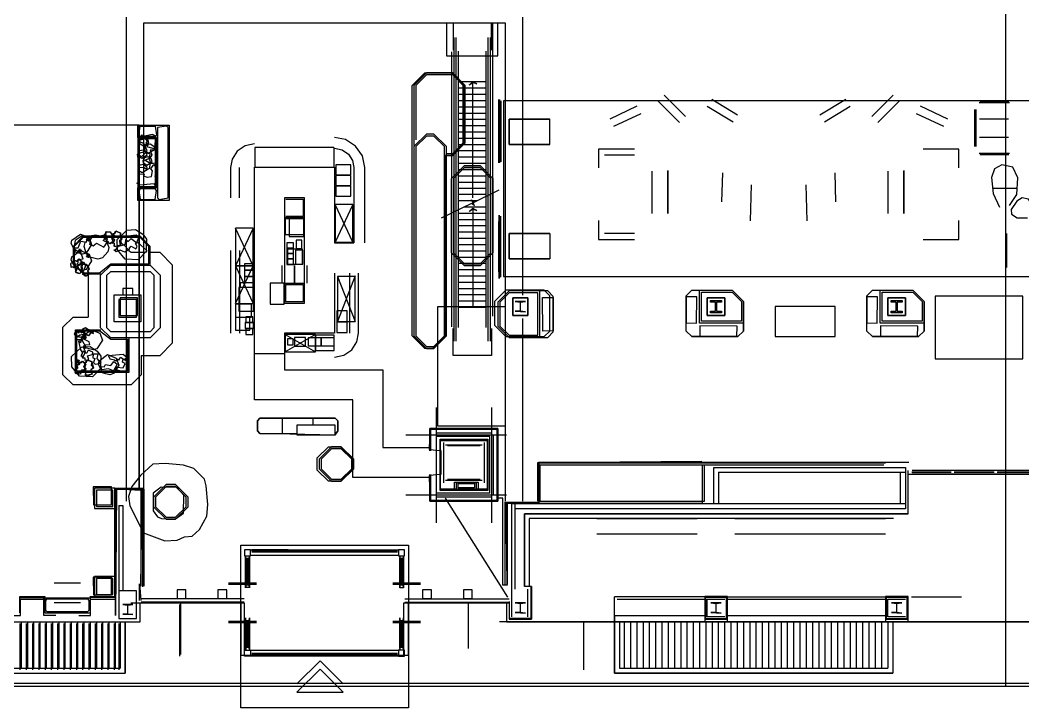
# Model space of a CAD drawing. Header units: millimetres. Extents: x -159023 to 210250, y 0 to 148500.
# Drawn here: x 77614 to 117580, y 29015 to 56420 of the extents above; entities that cross this region are included whole.
import ezdxf

# ---------------------------------------------------------------- set-up
doc = ezdxf.new("R2010")
doc.units = ezdxf.units.MM
doc.layers.add('CONTROL_SIMPLIFIED', color=7, linetype='Continuous')

msp = doc.modelspace()

# ---------------------------------------------------------------- linework, layer by layer
at = {"layer": 'CONTROL_SIMPLIFIED'}
for p, q in [((96395, 56300, 0), (94875, 56300, 0)), ((94875, 56300, 0), (94875, 55220, 0)), ((96395, 55220, 0), (96395, 56300, 0)), ((96460, 49533, 0), (96460, 56300, 0)), ((94915, 48783, 0), (94915, 55720, 0)), ((94995, 48822, 0), (94995, 55720, 0)), ((96275, 49443, 0), (96275, 55720, 0)), ((96355, 49482, 0), (96355, 55720, 0)), ((94810, 55155, 0), (94810, 48732, 0)), ((95080, 48863, 0), (95080, 55175, 0)), ((96190, 49402, 0), (96190, 55175, 0)), ((95080, 53967, 0), (96190, 53967, 0)), ((95657, 49334, 0), (95657, 53967, 0)), ((95080, 53717, 0), (96190, 53717, 0)), ((95080, 53467, 0), (96190, 53467, 0)), ((95080, 53217, 0), (96190, 53217, 0)), ((96697, 50729, 0), (96697, 53258, 0)), ((96717, 53258, 0), (96717, 50729, 0)), ((96773, 53205, 0), (96773, 50767, 0)), ((103893, 52342, 0), (103045, 53190, 0)), ((103285, 53431, 0), (104134, 52582, 0)), ((105178, 53266, 0), (106204, 52644, 0)), ((109491, 52644, 0), (110517, 53266, 0)), ((111561, 52582, 0), (112410, 53431, 0)), ((112650, 53190, 0), (111802, 52342, 0)), ((115878, 53184, 0), (117018, 53184, 0)), ((95080, 52967, 0), (96190, 52967, 0)), ((96687, 52990, 0), (96687, 50982, 0)), ((101124, 52490, 0), (102211, 52998, 0)), ((106028, 52353, 0), (105002, 52975, 0)), ((110693, 52975, 0), (109667, 52353, 0)), ((113483, 52998, 0), (114571, 52490, 0)), ((115658, 51377, 0), (115658, 52858, 0)), ((115703, 52858, 0), (115703, 51377, 0)), ((115835, 53130, 0), (117048, 53130, 0)), ((117017, 53143, 0), (115857, 53143, 0)), ((95080, 52717, 0), (96190, 52717, 0)), ((95080, 52467, 0), (96190, 52467, 0)), ((98725, 52469, 0), (97110, 52469, 0)), ((97110, 52469, 0), (97110, 51469, 0)), ((97110, 52469, 0), (98725, 52469, 0)), ((97110, 51469, 0), (97110, 52469, 0)), ((98725, 51469, 0), (98725, 52469, 0)), ((98725, 51469, 0), (98725, 52469, 0)), ((102355, 52689, 0), (101267, 52182, 0)), ((114427, 52182, 0), (113340, 52689, 0)), ((117008, 52474, 0), (115855, 52474, 0)), ((95080, 52217, 0), (96190, 52217, 0)), ((95080, 51967, 0), (96190, 51967, 0)), ((95080, 51717, 0), (96190, 51717, 0)), ((115855, 51761, 0), (117008, 51761, 0)), ((90120, 51340, 0), (86975, 51340, 0)), ((86980, 50565, 0), (86980, 51339, 0)), ((90120, 51339, 0), (90120, 50565, 0)), ((95080, 51467, 0), (96190, 51467, 0)), ((95080, 51217, 0), (96190, 51217, 0)), ((97110, 51469, 0), (98725, 51469, 0)), ((98725, 51469, 0), (97110, 51469, 0)), ((100670, 51283, 0), (100670, 50528, 0)), ((102094, 51283, 0), (100670, 51283, 0)), ((115025, 51283, 0), (113601, 51283, 0)), ((115025, 50528, 0), (115025, 51283, 0)), ((95080, 50967, 0), (96190, 50967, 0)), ((100905, 51048, 0), (102094, 51048, 0)), ((117048, 51105, 0), (115835, 51105, 0)), ((115857, 51093, 0), (117017, 51093, 0)), ((117018, 51051, 0), (115878, 51051, 0)), ((86000, 50540, 0), (86000, 49340, 0)), ((86360, 49340, 0), (86360, 50540, 0)), ((86950, 43140, 0), (86950, 50565, 0)), ((86950, 50565, 0), (90120, 50565, 0)), ((90150, 50565, 0), (90150, 47540, 0)), ((90920, 50540, 0), (90920, 47540, 0)), ((91350, 47540, 0), (91350, 50540, 0)), ((95080, 50717, 0), (96190, 50717, 0)), ((95080, 50467, 0), (96190, 50467, 0)), ((102803, 48715, 0), (102803, 50402, 0)), ((103433, 50422, 0), (103433, 48717, 0)), ((103433, 48717, 0), (103433, 50407, 0)), ((112203, 48715, 0), (112203, 50402, 0)), ((112833, 50422, 0), (112833, 48717, 0)), ((112833, 48717, 0), (112833, 50407, 0)), ((95080, 50217, 0), (96190, 50217, 0)), ((95080, 49967, 0), (96190, 49967, 0)), ((105602, 50329, 0), (105567, 49180, 0)), ((110128, 49180, 0), (110093, 50329, 0)), ((95080, 49717, 0), (96190, 49717, 0)), ((106722, 48420, 0), (106767, 49849, 0)), ((108928, 49849, 0), (108973, 48420, 0)), ((117319, 49707, 0), (116413, 49707, 0)), ((88150, 49340, 0), (88150, 48540, 0)), ((88950, 49340, 0), (88150, 49340, 0)), ((88200, 49290, 0), (88900, 49290, 0)), ((88900, 49290, 0), (88900, 48590, 0)), ((88950, 48540, 0), (88950, 49340, 0)), ((95080, 49480, 0), (96190, 49480, 0)), ((95080, 49230, 0), (95835, 49230, 0)), ((96190, 44175, 0), (96190, 49402, 0)), ((96275, 43630, 0), (96275, 49443, 0)), ((96355, 43630, 0), (96355, 49482, 0)), ((96460, 44630, 0), (96460, 49533, 0)), ((90876, 49075, 0), (90176, 47575, 0)), ((90876, 47575, 0), (90176, 49075, 0)), ((94915, 43630, 0), (94915, 48783, 0)), ((94995, 43630, 0), (94995, 48822, 0)), ((95080, 44175, 0), (95080, 48863, 0)), ((95321, 48980, 0), (96190, 48980, 0)), ((95657, 48926, 0), (95657, 44980, 0)), ((88950, 48540, 0), (88150, 48540, 0)), ((88150, 48540, 0), (88150, 45940, 0)), ((88900, 48590, 0), (88200, 48590, 0)), ((88950, 45940, 0), (88950, 48540, 0)), ((94810, 48732, 0), (94810, 44200, 0)), ((95080, 48730, 0), (96190, 48730, 0)), ((95080, 48480, 0), (96190, 48480, 0)), ((96687, 46390, 0), (96687, 48398, 0)), ((96697, 48651, 0), (96697, 46122, 0)), ((96717, 46122, 0), (96717, 48651, 0)), ((96773, 46175, 0), (96773, 48613, 0)), ((100670, 48438, 0), (100670, 47684, 0)), ((115025, 47684, 0), (115025, 48438, 0)), ((86901, 48123, 0), (86201, 46623, 0)), ((86901, 46623, 0), (86201, 48123, 0)), ((95080, 48230, 0), (96190, 48230, 0)), ((95080, 47980, 0), (96190, 47980, 0)), ((95080, 47730, 0), (96190, 47730, 0)), ((97110, 47911, 0), (98725, 47911, 0)), ((97110, 46911, 0), (97110, 47911, 0)), ((98725, 47911, 0), (97110, 47911, 0)), ((97110, 47911, 0), (97110, 46911, 0)), ((98725, 47911, 0), (98725, 46911, 0)), ((98725, 47911, 0), (98725, 46911, 0)), ((100670, 47684, 0), (102094, 47684, 0)), ((102094, 47919, 0), (100905, 47919, 0)), ((113601, 47684, 0), (115025, 47684, 0)), ((116919, 47916, 0), (116919, 46557, 0)), ((86000, 47240, 0), (86000, 43940, 0)), ((86360, 47240, 0), (86360, 43940, 0)), ((90150, 47540, 0), (90920, 47540, 0)), ((95080, 47480, 0), (96190, 47480, 0)), ((95080, 47230, 0), (96190, 47230, 0)), ((95080, 46980, 0), (96190, 46980, 0)), ((98725, 46911, 0), (97110, 46911, 0)), ((97110, 46911, 0), (98725, 46911, 0)), ((86201, 45123, 0), (86901, 46623, 0)), ((86201, 46623, 0), (86901, 45123, 0)), ((88050, 46640, 0), (88050, 45940, 0)), ((88550, 45940, 0), (88550, 46640, 0)), ((88550, 46640, 0), (88550, 45940, 0)), ((89050, 45940, 0), (89050, 46640, 0)), ((95080, 46730, 0), (96190, 46730, 0)), ((95080, 46480, 0), (96190, 46480, 0)), ((90150, 46340, 0), (90150, 43940, 0)), ((90968, 46224, 0), (90268, 44407, 0)), ((90268, 46207, 0), (90968, 44407, 0)), ((90740, 46340, 0), (90740, 43940, 0)), ((91100, 43940, 0), (91100, 46340, 0)), ((95080, 46230, 0), (96190, 46230, 0)), ((95080, 45980, 0), (96190, 45980, 0)), ((88150, 45940, 0), (88950, 45940, 0)), ((88150, 45940, 0), (88150, 45140, 0)), ((88200, 45190, 0), (88200, 45890, 0)), ((88200, 45890, 0), (88900, 45890, 0)), ((88900, 45890, 0), (88900, 45190, 0)), ((88950, 45140, 0), (88950, 45940, 0)), ((95080, 45730, 0), (96190, 45730, 0)), ((104380, 45660, 0), (105990, 45660, 0)), ((111580, 45660, 0), (113190, 45660, 0)), ((81555, 45285, 0), (81555, 44585, 0)), ((82255, 45285, 0), (81555, 45285, 0)), ((82255, 44585, 0), (82255, 45285, 0)), ((88900, 45190, 0), (88200, 45190, 0)), ((95080, 45480, 0), (96190, 45480, 0)), ((95080, 45230, 0), (96190, 45230, 0)), ((104160, 44030, 0), (104160, 45440, 0)), ((106440, 44030, 0), (106440, 45210, 0)), ((111360, 44030, 0), (111360, 45440, 0)), ((113640, 44030, 0), (113640, 45210, 0)), ((88150, 45140, 0), (88950, 45140, 0)), ((95080, 44980, 0), (96190, 44980, 0)), ((81555, 44585, 0), (82255, 44585, 0)), ((94875, 43050, 0), (94875, 44130, 0)), ((96395, 44130, 0), (96395, 43050, 0)), ((90150, 43940, 0), (88150, 43940, 0)), ((88150, 43940, 0), (88150, 43140, 0)), ((88183, 43899, 0), (89383, 43199, 0)), ((89383, 43899, 0), (88183, 43199, 0)), ((104380, 43810, 0), (106220, 43810, 0)), ((111580, 43810, 0), (113420, 43810, 0)), ((96395, 43050, 0), (94875, 43050, 0)), ((94200, 40980, 0), (94200, 36394, 0)), ((94200, 40980, 0), (94200, 36394, 0)), ((96400, 40980, 0), (96400, 36394, 0)), ((96400, 40980, 0), (96400, 36394, 0)), ((94200, 39970, 0), (96400, 39970, 0)), ((94200, 39970, 0), (96400, 39970, 0)), ((92986, 39900, 0), (97000, 39900, 0)), ((92986, 39900, 0), (97000, 39900, 0)), ((96330, 39830, 0), (94200, 39830, 0)), ((96330, 39830, 0), (94200, 39830, 0)), ((94493, 39595, 0), (94493, 37985, 0)), ((96107, 39595, 0), (96107, 37985, 0)), ((96330, 37570, 0), (96330, 39830, 0)), ((96330, 37570, 0), (96330, 39830, 0)), ((96470, 39900, 0), (96470, 37500, 0)), ((96470, 39900, 0), (96470, 37500, 0)), ((96032, 39490, 0), (94568, 39490, 0)), ((94650, 39465, 0), (95950, 39465, 0)), ((98250, 37250, 0), (98250, 38795, 0)), ((104814, 38800, 0), (98280, 38800, 0)), ((112102, 38769, 0), (98281, 38769, 0)), ((113030, 38800, 0), (104814, 38800, 0)), ((105445, 38405, 0), (112900, 38405, 0)), ((105445, 38405, 0), (105445, 37150, 0)), ((112700, 37150, 0), (112700, 38405, 0)), ((112900, 38595, 0), (112900, 36950, 0)), ((114720, 38406, 0), (113156, 38406, 0)), ((114720, 38394, 0), (113156, 38394, 0)), ((118545, 38475, 0), (113170, 38475, 0)), ((116436, 38406, 0), (114842, 38406, 0)), ((116436, 38394, 0), (114842, 38394, 0)), ((118559, 38406, 0), (116558, 38406, 0)), ((118559, 38394, 0), (116558, 38394, 0)), ((94568, 38090, 0), (96032, 38090, 0)), ((95950, 38115, 0), (94650, 38115, 0)), ((114707, 38325, 0), (113170, 38325, 0)), ((118545, 38325, 0), (114707, 38325, 0)), ((81385, 37765, 0), (82500, 37765, 0)), ((82505, 33840, 0), (82505, 37735, 0)), ((82545, 37735, 0), (82545, 33870, 0)), ((82545, 33880, 0), (82545, 37725, 0)), ((96330, 37570, 0), (94200, 37570, 0)), ((96330, 37570, 0), (94200, 37570, 0)), ((92986, 37500, 0), (97000, 37500, 0)), ((92986, 37500, 0), (97000, 37500, 0)), ((94200, 37430, 0), (96400, 37430, 0)), ((94200, 37430, 0), (96400, 37430, 0)), ((94555, 37370, 0), (97035, 33425, 0)), ((96950, 33905, 0), (96950, 37220, 0)), ((104880, 37234, 0), (98281, 37234, 0)), ((81555, 37085, 0), (81555, 32585, 0)), ((97200, 37150, 0), (97200, 32650, 0)), ((112900, 37150, 0), (97200, 37150, 0)), ((97350, 33750, 0), (97350, 37150, 0)), ((112900, 36950, 0), (97350, 36950, 0)), ((113000, 36750, 0), (97715, 36750, 0)), ((97715, 36750, 0), (97715, 33850, 0)), ((86799, 35310, 0), (92699, 35310, 0)), ((86842, 35293, 0), (88310, 35293, 0)), ((86842, 35289, 0), (88310, 35289, 0)), ((86842, 35285, 0), (88310, 35285, 0)), ((88304, 35308, 0), (86844, 35308, 0)), ((88304, 35270, 0), (86844, 35270, 0)), ((92654, 35269, 0), (86844, 35269, 0)), ((92654, 35217, 0), (86844, 35217, 0)), ((86906, 35263, 0), (88349, 35263, 0)), ((88349, 35223, 0), (86906, 35223, 0)), ((86951, 35250, 0), (88304, 35250, 0)), ((86951, 35236, 0), (88304, 35236, 0)), ((86955, 35247, 0), (88301, 35247, 0)), ((86955, 35243, 0), (88301, 35243, 0)), ((86955, 35239, 0), (88301, 35239, 0)), ((88349, 35289, 0), (91149, 35289, 0)), ((91149, 35263, 0), (92592, 35263, 0)), ((92592, 35223, 0), (91149, 35223, 0)), ((92657, 35293, 0), (91188, 35293, 0)), ((92657, 35289, 0), (91188, 35289, 0)), ((92657, 35285, 0), (91188, 35285, 0)), ((91194, 35308, 0), (92654, 35308, 0)), ((91194, 35270, 0), (92654, 35270, 0)), ((92547, 35250, 0), (91194, 35250, 0)), ((92547, 35236, 0), (91194, 35236, 0)), ((92544, 35247, 0), (91198, 35247, 0)), ((92544, 35243, 0), (91198, 35243, 0)), ((92544, 35239, 0), (91198, 35239, 0)), ((86603, 33805, 0), (86603, 35075, 0)), ((86656, 34989, 0), (86656, 33892, 0)), ((86658, 34987, 0), (86658, 33893, 0)), ((86673, 34922, 0), (86675, 33958, 0)), ((86678, 33959, 0), (86678, 34914, 0)), ((86682, 33959, 0), (86682, 34914, 0)), ((86687, 33959, 0), (86687, 34914, 0)), ((86692, 34922, 0), (86692, 33958, 0)), ((86708, 34987, 0), (86708, 33893, 0)), ((86709, 34989, 0), (86709, 33892, 0)), ((86756, 33805, 0), (86756, 34992, 0)), ((92699, 35090, 0), (86799, 35090, 0)), ((92744, 33805, 0), (92744, 34992, 0)), ((92791, 34989, 0), (92791, 33892, 0)), ((92792, 34987, 0), (92792, 33893, 0)), ((92808, 34922, 0), (92809, 33958, 0)), ((92813, 33959, 0), (92813, 34914, 0)), ((92818, 33959, 0), (92818, 34914, 0)), ((92822, 33959, 0), (92822, 34914, 0)), ((92825, 34922, 0), (92827, 33958, 0)), ((92842, 34987, 0), (92842, 33893, 0)), ((92844, 34989, 0), (92844, 33892, 0)), ((92897, 33805, 0), (92897, 35075, 0)), ((78970, 34004, 0), (80017, 34004, 0)), ((78970, 34004, 0), (80017, 34004, 0)), ((78970, 34004, 0), (80017, 34004, 0)), ((78970, 34004, 0), (80017, 34004, 0)), ((87031, 33988, 0), (85924, 33988, 0)), ((93576, 33988, 0), (92469, 33988, 0)), ((82255, 33685, 0), (81555, 33685, 0)), ((82255, 32585, 0), (82255, 33685, 0)), ((87031, 33935, 0), (85924, 33935, 0)), ((86965, 33969, 0), (85991, 33969, 0)), ((86965, 33953, 0), (85991, 33953, 0)), ((86964, 33966, 0), (85995, 33966, 0)), ((86964, 33962, 0), (85995, 33962, 0)), ((86964, 33961, 0), (85995, 33961, 0)), ((86964, 33957, 0), (85995, 33957, 0)), ((93576, 33935, 0), (92469, 33935, 0)), ((93509, 33969, 0), (92535, 33969, 0)), ((93509, 33953, 0), (92535, 33953, 0)), ((92536, 33966, 0), (93505, 33966, 0)), ((92536, 33962, 0), (93505, 33962, 0)), ((92536, 33961, 0), (93505, 33961, 0)), ((92536, 33957, 0), (93505, 33957, 0)), ((97850, 32650, 0), (97850, 33750, 0)), ((97970, 33850, 0), (97970, 32580, 0)), ((98000, 33850, 0), (98000, 32550, 0)), ((80018, 33204, 0), (78969, 33204, 0)), ((80018, 33204, 0), (78969, 33204, 0)), ((80018, 33204, 0), (78969, 33204, 0)), ((80018, 33204, 0), (78969, 33204, 0)), ((82024, 33198, 0), (86410, 33198, 0)), ((86550, 33360, 0), (82435, 33360, 0)), ((86550, 33224, 0), (82435, 33224, 0)), ((82435, 33200, 0), (86550, 33200, 0)), ((84010, 33198, 0), (84010, 31142, 0)), ((86410, 33198, 0), (86410, 31123, 0)), ((92950, 33360, 0), (97100, 33360, 0)), ((92950, 33224, 0), (97100, 33224, 0)), ((92950, 33200, 0), (97100, 33200, 0)), ((93090, 31123, 0), (93090, 33198, 0)), ((93090, 33198, 0), (96724, 33198, 0)), ((95490, 31389, 0), (95490, 33200, 0)), ((97100, 33261, 0), (97100, 32550, 0)), ((104901, 33448, 0), (101305, 33448, 0)), ((101305, 32698, 0), (101305, 33448, 0)), ((101405, 33348, 0), (104901, 33348, 0)), ((105801, 33448, 0), (112101, 33448, 0)), ((105801, 33348, 0), (112101, 33348, 0)), ((113133, 33448, 0), (115126, 33448, 0)), ((83965, 33133, 0), (83965, 31077, 0)), ((77622, 30535, 0), (77622, 32385, 0)), ((77667, 30600, 0), (77667, 32450, 0)), ((77872, 30535, 0), (77872, 32385, 0)), ((77917, 30600, 0), (77917, 32450, 0)), ((78122, 30535, 0), (78122, 32385, 0)), ((78167, 30600, 0), (78167, 32450, 0)), ((78372, 30535, 0), (78372, 32385, 0)), ((78417, 30600, 0), (78417, 32450, 0)), ((78622, 30535, 0), (78622, 32385, 0)), ((78667, 30600, 0), (78667, 32450, 0)), ((78872, 30535, 0), (78872, 32385, 0)), ((78917, 30600, 0), (78917, 32450, 0)), ((79122, 30535, 0), (79122, 32385, 0)), ((79167, 30600, 0), (79167, 32450, 0)), ((79372, 30535, 0), (79372, 32385, 0)), ((79417, 30600, 0), (79417, 32450, 0)), ((79622, 30535, 0), (79622, 32385, 0)), ((79667, 30600, 0), (79667, 32450, 0)), ((79872, 30535, 0), (79872, 32385, 0)), ((79917, 30600, 0), (79917, 32450, 0)), ((80122, 30535, 0), (80122, 32385, 0)), ((80167, 30600, 0), (80167, 32450, 0)), ((80372, 30535, 0), (80372, 32385, 0)), ((80417, 30600, 0), (80417, 32450, 0)), ((80622, 30535, 0), (80622, 32385, 0)), ((80667, 30600, 0), (80667, 32450, 0)), ((80872, 30535, 0), (80872, 32385, 0)), ((80917, 30600, 0), (80917, 32450, 0)), ((81122, 30535, 0), (81122, 32385, 0)), ((81167, 30600, 0), (81167, 32450, 0)), ((81372, 30535, 0), (81372, 32385, 0)), ((81417, 30600, 0), (81417, 32450, 0)), ((81555, 32585, 0), (82255, 32585, 0)), ((81555, 32385, 0), (81555, 30535, 0)), ((81600, 32450, 0), (81600, 30600, 0)), ((81800, 32450, 0), (81800, 30400, 0)), ((87031, 32465, 0), (85924, 32465, 0)), ((87031, 32412, 0), (85924, 32412, 0)), ((87030, 32464, 0), (85926, 32464, 0)), ((87030, 32414, 0), (85926, 32414, 0)), ((86965, 32447, 0), (85991, 32447, 0)), ((86965, 32431, 0), (85991, 32429, 0)), ((86964, 32443, 0), (85995, 32443, 0)), ((86964, 32439, 0), (85995, 32439, 0)), ((86964, 32434, 0), (85995, 32434, 0)), ((86603, 31325, 0), (86603, 32595, 0)), ((86656, 32508, 0), (86656, 31411, 0)), ((86658, 32507, 0), (86658, 31413, 0)), ((86675, 32442, 0), (86675, 31478, 0)), ((86678, 32441, 0), (86678, 31486, 0)), ((86683, 32441, 0), (86683, 31486, 0)), ((86687, 32441, 0), (86687, 31486, 0)), ((86692, 32442, 0), (86691, 31478, 0)), ((86708, 32507, 0), (86708, 31413, 0)), ((86709, 32508, 0), (86709, 31411, 0)), ((86755, 31403, 0), (86755, 32593, 0)), ((86756, 32595, 0), (86756, 31408, 0)), ((93576, 32465, 0), (92469, 32465, 0)), ((93576, 32412, 0), (92469, 32412, 0)), ((93574, 32464, 0), (92470, 32464, 0)), ((93574, 32414, 0), (92470, 32414, 0)), ((93509, 32447, 0), (92535, 32447, 0)), ((93509, 32431, 0), (92535, 32431, 0)), ((92536, 32443, 0), (93505, 32443, 0)), ((92536, 32439, 0), (93505, 32439, 0)), ((92536, 32434, 0), (93505, 32434, 0)), ((92744, 32595, 0), (92744, 31408, 0)), ((92745, 31403, 0), (92745, 32593, 0)), ((92791, 32508, 0), (92791, 31411, 0)), ((92792, 32507, 0), (92792, 31413, 0)), ((92808, 32442, 0), (92809, 31478, 0)), ((92813, 32441, 0), (92813, 31486, 0)), ((92817, 32441, 0), (92817, 31486, 0)), ((92822, 32441, 0), (92822, 31486, 0)), ((92825, 32442, 0), (92825, 31478, 0)), ((92842, 32507, 0), (92842, 31413, 0)), ((92844, 32508, 0), (92844, 31411, 0)), ((92897, 31325, 0), (92897, 32595, 0)), ((149223, 32448, 0), (96723, 32448, 0)), ((98000, 32550, 0), (97100, 32550, 0)), ((97970, 32580, 0), (97130, 32580, 0)), ((100074, 32448, 0), (100074, 30530, 0)), ((101300, 32700, 0), (104900, 32700, 0)), ((101300, 32700, 0), (101300, 30400, 0)), ((101500, 32450, 0), (112200, 32450, 0)), ((101500, 32450, 0), (101500, 30600, 0)), ((101690, 32450, 0), (101690, 30600, 0)), ((101940, 32450, 0), (101940, 30600, 0)), ((102190, 32450, 0), (102190, 30600, 0)), ((102440, 32450, 0), (102440, 30600, 0)), ((102690, 32450, 0), (102690, 30600, 0)), ((102940, 32450, 0), (102940, 30600, 0)), ((103190, 32450, 0), (103190, 30600, 0)), ((103440, 32450, 0), (103440, 30600, 0)), ((103690, 32450, 0), (103690, 30600, 0)), ((103940, 32450, 0), (103940, 30600, 0)), ((104190, 32450, 0), (104190, 30600, 0)), ((104440, 32450, 0), (104440, 30600, 0)), ((104690, 32450, 0), (104690, 30600, 0)), ((104940, 32450, 0), (104940, 30600, 0)), ((105190, 32450, 0), (105190, 30600, 0)), ((105440, 32450, 0), (105440, 30600, 0)), ((105690, 32450, 0), (105690, 30600, 0)), ((105800, 32700, 0), (112100, 32700, 0)), ((105940, 32450, 0), (105940, 30600, 0)), ((106190, 32450, 0), (106190, 30600, 0)), ((106440, 32450, 0), (106440, 30600, 0)), ((106690, 32450, 0), (106690, 30600, 0)), ((106940, 32450, 0), (106940, 30600, 0)), ((107190, 32450, 0), (107190, 30600, 0)), ((107440, 32450, 0), (107440, 30600, 0)), ((107690, 32450, 0), (107690, 30600, 0)), ((107940, 32450, 0), (107940, 30600, 0)), ((108190, 32450, 0), (108190, 30600, 0)), ((108440, 32450, 0), (108440, 30600, 0)), ((108690, 32450, 0), (108690, 30600, 0)), ((108940, 32450, 0), (108940, 30600, 0)), ((109190, 32450, 0), (109190, 30600, 0)), ((109440, 32450, 0), (109440, 30600, 0)), ((109690, 32450, 0), (109690, 30600, 0)), ((109940, 32450, 0), (109940, 30600, 0)), ((110190, 32450, 0), (110190, 30600, 0)), ((110440, 32450, 0), (110440, 30600, 0)), ((110690, 32450, 0), (110690, 30600, 0)), ((110940, 32450, 0), (110940, 30600, 0)), ((111190, 32450, 0), (111190, 30600, 0)), ((111440, 32450, 0), (111440, 30600, 0)), ((111690, 32450, 0), (111690, 30600, 0)), ((111940, 32450, 0), (111940, 30600, 0)), ((112200, 32450, 0), (112200, 30600, 0)), ((112400, 32450, 0), (112400, 30400, 0)), ((92698, 31309, 0), (86801, 31309, 0)), ((92655, 31183, 0), (86845, 31183, 0)), ((89748, 31177, 0), (88305, 31177, 0)), ((91195, 31177, 0), (89752, 31177, 0)), ((86410, 31123, 0), (93090, 31123, 0)), ((86801, 31092, 0), (92698, 31092, 0)), ((86842, 31115, 0), (88311, 31115, 0)), ((86842, 31111, 0), (88311, 31111, 0)), ((86842, 31107, 0), (88311, 31107, 0)), ((92655, 31131, 0), (86845, 31131, 0)), ((88322, 31137, 0), (89748, 31137, 0)), ((88350, 31164, 0), (89703, 31164, 0)), ((88350, 31150, 0), (89703, 31150, 0)), ((88350, 31111, 0), (91150, 31111, 0)), ((88353, 31161, 0), (89699, 31161, 0)), ((88353, 31157, 0), (89699, 31157, 0)), ((88353, 31153, 0), (89699, 31153, 0)), ((88650, 29971, 0), (89569, 30891, 0)), ((89569, 30891, 0), (90488, 29971, 0)), ((89752, 31137, 0), (91194, 31137, 0)), ((91150, 31164, 0), (89797, 31164, 0)), ((91150, 31150, 0), (89797, 31150, 0)), ((91146, 31161, 0), (89800, 31161, 0)), ((91146, 31157, 0), (89800, 31157, 0)), ((91146, 31153, 0), (89800, 31153, 0)), ((92657, 31115, 0), (91189, 31115, 0)), ((92657, 31111, 0), (91189, 31111, 0)), ((92657, 31107, 0), (91189, 31107, 0)), ((41300, 30400, 0), (81800, 30400, 0)), ((41500, 30600, 0), (81600, 30600, 0)), ((88650, 29645, 0), (89569, 30564, 0)), ((89569, 30564, 0), (90488, 29645, 0)), ((101300, 30400, 0), (112400, 30400, 0)), ((101500, 30600, 0), (112200, 30600, 0)), ((88650, 29645, 0), (90488, 29645, 0))]:
    msp.add_line(p, q, dxfattribs=at)
for points in [[(177709, 113200), (145050, 113200), (145050, 105450), (112850, 105450), (112850, 128250), (97900, 128250), (97900, 129750), (71750, 129750), (71750, 128250), (53300, 128250), (53300, 130125), (48650, 130125), (48650, 128427), (31100, 128427), (31100, 131600), (20300, 131600), (20300, 105450), (17500, 105450), (17500, 32550), (40800, 32550), (40800, 30000), (170357, 30000), (177709, 37850)], [(20200, 93550), (20200, 71137), (20474, 71137), (20474, 70447), (19142, 70447), (19142, 55550), (20200, 55550), (20200, 32450), (82400, 32450), (82400, 33200), (86550, 33200), (86550, 31115), (92905, 31115), (92905, 33200), (97000, 33200), (97000, 32450), (149600, 32450)], [(81860, 37250), (81860, 56535)], [(97640, 56535), (97640, 45465)], [(82550, 37250), (82550, 56305), (96950, 56305), (96950, 37250)], [(94610, 56305), (94610, 55000), (96660, 55000), (96660, 56305)], [(94606, 51028), (94856, 51028), (95356, 51528), (95356, 53819), (94856, 54319), (93806, 54319), (93306, 53819), (93306, 51428)], [(94606, 51108), (94856, 51108), (95276, 51528), (95276, 53819), (94856, 54239), (93806, 54239), (93386, 53819), (93386, 51649)], [(82365, 37765), (82365, 52230), (66055, 52230)], [(82305, 51735), (82305, 52235), (83555, 52235), (83555, 49235), (82305, 49235), (82305, 49735)], [(82370, 37765), (82370, 52235)], [(82365, 51504), (82348, 51117), (82680, 51209), (82553, 51491), (82365, 51579)], [(91350, 50540), (91255, 51007), (90986, 51401), (90585, 51658), (90150, 51740)], [(94606, 51378), (94106, 51878), (93806, 51878), (93306, 51378), (93306, 43840), (93806, 43340), (94106, 43340), (94606, 43840), (94606, 51378)], [(86950, 51490), (86580, 51415), (86269, 51202), (86065, 50884), (86000, 50540)], [(90150, 51310), (90450, 51249), (90702, 51076), (90868, 50819), (90920, 50540)], [(82366, 50292), (82555, 50274), (82534, 50211), (82673, 50164), (82858, 50193), (82893, 50409), (82819, 50496), (82945, 50672), (83050, 50511), (82992, 50343), (83054, 50235), (82987, 50196), (83073, 49956), (82994, 49843), (82960, 49901), (82372, 49843), (82273, 49928), (82338, 49945), (82353, 50109)], [(96460, 49533), (96460, 50110), (95960, 50610), (95310, 50610), (94810, 50110), (94810, 48732)], [(96380, 49494), (96380, 50110), (95960, 50530), (95310, 50530), (94890, 50110), (94890, 48771)], [(117042, 49035), (117333, 49477), (117382, 50140), (117181, 50555), (116737, 50659), (116442, 50491), (116326, 50145), (116393, 49508), (116645, 48963)], [(94411, 48538), (95613, 49122), (95718, 49027), (95603, 49263), (95707, 49168), (96706, 49653)], [(94810, 48732), (94810, 47140), (95310, 46640), (95960, 46640), (96460, 47140), (96460, 49533)], [(94890, 48771), (94890, 47140), (95310, 46720), (95960, 46720), (96380, 47140), (96380, 49494)], [(117970, 48748), (117948, 49053), (117806, 49285), (117551, 49340), (117330, 49211), (117110, 48872), (117120, 48688), (117355, 48542), (117759, 48535)], [(82795, 46655), (82795, 47405), (82395, 47805), (80125, 47805), (79725, 47405), (79725, 46705), (80125, 46305), (80828, 46305)], [(79763, 47344), (79925, 47344), (80037, 47606), (80265, 47573), (80298, 47772), (80093, 47825), (79804, 47637), (79763, 47340)], [(80384, 47493), (80531, 47421), (80663, 47536), (80947, 47373), (81089, 47562), (80927, 47638), (81027, 47760), (80965, 47848), (80692, 47779), (80574, 47834), (80424, 47694), (80381, 47483)], [(81641, 47527), (81749, 47466), (81819, 47507), (81830, 47683), (81921, 47600), (82043, 47715), (82270, 47549), (82344, 47777), (82239, 47850), (81622, 47777), (81645, 47509)], [(81975, 47339), (82040, 47409), (82233, 47302), (82276, 47396), (82215, 47518), (82302, 47556), (82663, 47236), (82607, 47156), (82038, 47158), (81961, 47211), (81974, 47353)], [(82445, 43055), (83195, 43055), (83695, 43555), (83695, 46655), (83195, 47155), (82795, 47155)], [(80325, 46305), (80325, 44585)], [(98330, 43780), (98330, 45630)], [(98330, 43780), (98640, 43780), (98860, 44000), (98860, 45410), (98640, 45630), (98330, 45630)], [(106440, 44340), (106440, 44030), (106220, 43810), (104380, 43810), (104160, 44030), (104160, 45440), (104380, 45660), (104690, 45660)], [(106440, 44340), (104690, 44340), (104690, 45660)], [(113640, 44340), (113640, 44030), (113420, 43810), (111580, 43810), (111360, 44030), (111360, 45440), (111580, 45660), (111890, 45660)], [(113640, 44340), (111890, 44340), (111890, 45660)], [(96950, 45000), (94250, 45000), (94250, 40250), (96950, 40250)], [(82445, 43055), (82445, 42285), (82045, 41885), (79725, 41885), (79325, 42285), (79325, 44185), (79725, 44585), (80325, 44585)], [(97640, 44535), (97640, 37250)], [(81945, 43055), (81945, 42385), (79825, 42385), (79825, 44085), (80325, 44085)], [(81945, 43755), (81945, 42385), (79825, 42385), (79825, 44085), (80831, 44085)], [(81590, 42435), (79875, 42435), (79875, 44035), (80325, 44035)], [(90150, 42990), (90520, 43065), (90831, 43278), (91035, 43596), (91100, 43940)], [(80983, 42613), (81013, 42693), (81226, 42663), (81347, 42812), (81487, 42713), (81344, 42447), (81141, 42523), (80870, 42489), (80847, 42601), (80986, 42614)], [(81378, 42882), (81428, 42840), (81528, 42923), (81554, 42864), (81618, 42995), (81765, 42902), (81865, 42979), (81726, 43096), (81136, 43040), (81185, 42922), (81384, 42881)], [(81590, 42440), (81407, 42504), (81470, 42590), (81719, 42570), (81797, 42732), (81691, 42788), (81728, 42905), (81949, 42810), (81895, 42570)], [(93950, 38190), (90875, 38190), (90875, 41290), (86950, 41290), (86950, 43140), (88150, 43140), (88150, 42490), (92075, 42490), (92075, 39390), (93950, 39390)], [(82360, 37765), (82360, 42038)], [(88075, 40555), (87175, 40555), (87075, 40455), (87075, 40055), (87175, 39955), (88075, 39955)], [(88075, 40555), (90175, 40555), (90275, 40455), (90275, 40055), (90155, 39886), (87175, 39955), (87075, 40055), (87075, 40455), (87175, 40555), (88075, 40555)], [(88655, 39935), (88075, 39935), (88075, 40575), (89275, 40575), (89275, 40296)], [(90155, 39955), (90275, 40055), (90275, 40455), (90175, 40555), (89275, 40555)], [(93950, 39260), (93950, 40150), (96650, 40150), (96650, 37250)], [(93980, 39260), (93980, 40120), (96620, 40120), (96620, 37280), (93980, 37280), (93980, 38320)], [(98281, 38769), (98281, 37154), (96981, 37154), (96981, 37219), (98281, 37219)], [(98250, 38800), (104784, 38840)], [(98281, 37169), (104815, 37169), (104815, 38714)], [(98281, 38704), (112042, 38704)], [(98346, 37234), (98346, 38704)], [(104880, 38704), (104880, 37234)], [(105255, 37150), (105255, 38595), (112900, 38595)], [(113000, 36750), (113000, 38475)], [(34006, 32450), (82400, 32450), (82400, 33200), (86550, 33200), (86550, 31115), (92905, 31115), (92905, 33200), (97100, 33200), (97100, 32550), (98000, 32550), (98000, 33850), (97715, 33850), (97715, 36750), (113000, 36750), (113000, 38325), (118425, 38325), (118425, 36275), (128150, 36275), (128150, 38325), (134100, 38300), (134100, 36944), (139192, 36750)], [(96650, 37250), (93950, 37250), (93950, 38320)], [(94923, 37730), (94923, 38013), (95865, 38013), (95865, 37730)], [(95800, 37730), (95800, 37983), (94988, 37983), (94988, 37730)], [(81385, 33450), (81385, 37765)], [(81461, 37734), (81411, 32704), (81411, 37734), (82474, 37734)], [(82424, 37684), (81461, 37734)], [(82424, 37734), (82424, 33865), (82474, 37734)], [(97040, 33905), (96850, 33905), (96850, 37375), (96650, 37375)], [(81555, 37085), (81705, 37085), (81705, 33685)], [(97031, 37154), (97031, 33930), (96981, 37154)], [(112425, 36750), (97715, 36750), (97715, 33850)], [(112425, 36560), (97905, 36560), (97905, 33850)], [(100600, 36750), (104600, 36750)], [(100600, 36560), (104600, 36560)], [(106100, 36750), (112100, 36750)], [(106100, 36560), (112100, 36560)], [(100600, 35950), (104600, 35950)], [(106100, 35950), (112100, 35950)], [(86603, 35080), (86605, 33799), (86756, 35080), (86755, 33799), (86603, 35080)], [(86755, 35073), (86755, 33807), (86605, 33807)], [(92744, 35080), (92745, 33799), (92897, 35080), (92895, 33799), (92744, 35080)], [(92745, 35073), (92745, 33807), (92895, 33807)], [(82375, 33295), (82375, 33965), (82425, 33295)], [(77162, 32704), (77636, 32704), (77636, 33354)], [(77605, 32800), (77605, 33450), (78595, 33450), (78595, 32800), (80395, 32800)], [(77636, 33419), (78564, 33419)], [(77636, 33354), (78564, 33354)], [(79039, 32704), (78564, 32704), (78564, 33419)], [(78595, 33400), (80395, 33400)], [(79952, 32704), (80426, 32704), (80426, 33419)], [(80395, 33450), (81385, 33450)], [(80426, 33354), (81416, 33354), (81416, 33419), (80426, 33419)], [(101305, 33448), (104900, 33450)], [(105700, 32650), (105000, 32650), (105000, 33350), (105700, 33350)], [(105801, 33448), (112100, 33450)], [(112900, 32650), (112200, 32650), (112200, 33350), (112900, 33350)], [(41300, 32450), (41300, 30400), (81800, 30400), (81800, 32450)], [(86603, 32600), (86605, 31319), (86756, 32600), (86755, 31319), (86603, 32600)], [(92744, 32600), (92745, 31319), (92897, 32600), (92895, 31319), (92744, 32600)], [(112400, 32448), (112400, 30400), (101300, 30400), (101300, 32700), (104901, 32700)], [(105801, 32700), (112101, 32700)]]:
    msp.add_lwpolyline(points, dxfattribs=at)
for points in [[(18912, 29889), (116904, 29889), (116904, 99183), (18912, 99183)], [(72331, 29889), (170323, 29889), (170323, 99183), (72331, 99183)], [(93246, 53819), (93746, 54319), (94796, 54319), (95296, 53819), (95296, 51528), (94796, 51028), (94546, 51028), (94546, 43840), (94046, 43340), (93746, 43340), (93246, 43840)], [(95516, 53832), (95657, 53967), (95823, 53873), (95657, 53913)], [(120376, 46200), (120376, 53200), (96876, 53200), (96876, 46200)], [(120376, 46200), (120376, 53200), (96876, 53200), (96876, 46200)], [(82405, 52195), (82995, 52195), (83055, 51835), (82995, 51775), (82405, 51775), (82345, 51835)], [(83455, 52195), (83095, 52135), (83095, 49335), (83155, 49275), (83515, 49335), (83515, 52135)], [(82305, 49735), (83055, 49735), (83055, 51735), (82305, 51735)], [(82355, 49785), (83005, 49785), (83005, 51685), (82355, 51685)], [(82407, 51645), (82601, 51695), (82688, 51566), (82626, 51530), (82709, 51443), (82670, 51383), (82991, 51284), (83028, 51789), (82890, 51861), (82503, 51786), (82467, 51848), (82379, 51730)], [(82733, 51521), (82529, 51397), (82400, 51482), (82380, 51599), (82456, 51720), (82579, 51747), (82707, 51654)], [(94526, 51378), (94106, 51798), (93806, 51798), (93386, 51378), (93386, 43840), (93806, 43420), (94106, 43420), (94526, 43840)], [(82669, 51026), (82465, 50902), (82336, 50987), (82316, 51104), (82392, 51225), (82515, 51252), (82643, 51159)], [(82967, 51246), (82745, 51111), (82604, 51203), (82583, 51331), (82666, 51463), (82799, 51493), (82939, 51391)], [(82765, 50876), (82821, 50702), (83037, 50738), (83037, 51192), (82970, 51244), (82802, 51239), (82859, 51055)], [(82364, 50546), (82541, 50562), (82673, 50464), (82792, 50523), (82795, 50702), (82591, 50838), (82778, 50921), (82804, 51094), (82601, 51121), (82455, 50965), (82284, 51082)], [(82867, 50752), (82663, 50628), (82534, 50713), (82514, 50830), (82590, 50951), (82713, 50978), (82841, 50885)], [(82681, 50453), (82477, 50329), (82348, 50414), (82328, 50531), (82404, 50652), (82527, 50679), (82655, 50586)], [(90801, 50258), (90801, 50655), (90203, 50655), (90203, 50258)], [(95310, 50610), (95960, 50610), (96460, 50110), (96460, 47140), (95960, 46640), (95310, 46640), (94810, 47140), (94810, 50110)], [(90798, 49832), (90798, 50229), (90200, 50229), (90200, 49832)], [(82405, 49275), (82995, 49275), (83055, 49635), (82995, 49695), (82405, 49695), (82345, 49635)], [(90798, 49410), (90798, 49807), (90200, 49807), (90200, 49410)], [(90176, 49075), (90176, 47575), (90876, 47575), (90876, 49075)], [(95516, 48790), (95657, 48926), (95823, 48831), (95657, 48871)], [(88183, 47875), (88928, 47875), (88928, 48495), (88183, 48495)], [(88923, 47801), (88923, 48511), (88333, 48511), (88333, 47801)], [(81046, 47917), (81047, 47997), (81199, 47983), (81312, 47800), (81253, 47716), (81324, 47593), (81156, 47503), (81124, 47597), (81063, 47584), (81100, 47699), (81002, 47745), (81036, 47987), (81205, 47982), (81309, 47810), (81252, 47723), (81329, 47602), (81213, 47507), (81066, 47573), (81103, 47701), (81007, 47731), (81057, 47839), (80980, 47890)], [(81400, 47926), (81431, 48019), (81604, 47948), (81670, 47691), (81570, 47614), (81608, 47443), (81378, 47399), (81375, 47521), (81298, 47528), (81384, 47649), (81286, 47740), (81414, 48012), (81611, 47944), (81588, 47811), (81671, 47703), (81571, 47622), (81618, 47452), (81447, 47383), (81363, 47411), (81373, 47527), (81298, 47514), (81388, 47650), (81287, 47721), (81385, 47829), (81313, 47918)], [(82641, 47340), (82641, 47205), (82315, 46863), (81802, 46894), (81497, 47267), (81483, 47680), (81872, 48046), (82218, 48075), (82507, 47894), (82646, 47687)], [(86201, 48123), (86201, 46623), (86901, 46623), (86901, 48123)], [(80102, 47094), (79830, 47162), (79652, 47512), (79680, 47647), (80016, 47895), (80362, 47754), (80463, 47479), (80248, 47137)], [(80786, 46355), (81225, 46705), (82745, 46705), (82745, 47405), (82395, 47755), (80125, 47755), (79775, 47405), (79775, 46705), (80125, 46355)], [(80718, 46892), (80389, 46974), (80263, 47091), (80174, 47398), (80207, 47561), (80471, 47831), (80614, 47862), (80889, 47805), (81033, 47691), (81155, 47358), (81109, 47186), (80895, 46945)], [(80307, 47666), (80314, 47734), (80246, 47659), (80363, 47613), (80307, 47666), (80371, 47697)], [(88618, 47322), (88848, 47322), (88848, 47652), (88618, 47652)], [(80102, 46437), (79830, 46505), (79652, 46855), (79680, 46990), (80016, 47238), (80362, 47097), (80463, 46822), (80248, 46480)], [(79756, 46884), (79796, 46709), (79919, 46698), (79944, 46887), (80128, 46908), (80057, 47080), (79798, 47278), (79731, 47183)], [(79988, 47223), (79996, 47301), (79991, 47220), (79952, 47270), (79918, 47215), (80053, 47162), (79988, 47223), (80062, 47258)], [(81351, 47272), (81404, 47238), (81540, 47408), (81748, 47459), (81937, 47270), (81795, 47170), (81603, 47251), (81447, 47188)], [(88239, 47549), (88239, 47333), (88511, 47333), (88511, 47549)], [(88239, 47333), (88239, 47117), (88511, 47117), (88511, 47333)], [(88272, 46689), (88872, 46689), (88872, 47299), (88272, 47299)], [(88591, 46692), (88884, 46692), (88884, 47254), (88591, 47254)], [(79724, 46589), (79651, 46576), (79637, 46717), (79785, 46852), (79871, 46813), (79971, 46899), (80082, 46761), (80025, 46662), (79914, 46677), (79889, 46579), (79662, 46568), (79637, 46723), (79776, 46848), (79866, 46811), (79962, 46902), (80069, 46813), (80034, 46667), (79912, 46679), (79900, 46587), (79794, 46613), (79760, 46534)], [(80082, 46729), (80146, 46776), (80227, 46647), (80149, 46446), (80047, 46443), (79992, 46312), (79818, 46391), (79874, 46473), (79826, 46514), (79940, 46553), (79918, 46660), (80131, 46779), (80230, 46642), (80155, 46454), (80051, 46447), (80002, 46313), (79856, 46348), (79820, 46505), (79944, 46552), (79910, 46647), (80026, 46672), (80020, 46765)], [(80307, 47010), (80314, 47078), (80246, 47003), (80363, 46957), (80307, 47010), (80371, 47041)], [(88240, 47117), (88240, 46901), (88512, 46901), (88512, 47117)], [(88240, 46901), (88240, 46685), (88512, 46685), (88512, 46901)], [(80097, 46623), (80098, 46702), (80250, 46689), (80363, 46505), (80304, 46421), (80375, 46298), (80207, 46208), (80176, 46302), (80114, 46289), (80151, 46404), (80053, 46450), (80087, 46692), (80256, 46688), (80361, 46515), (80303, 46428), (80380, 46308), (80264, 46212), (80117, 46278), (80154, 46406), (80059, 46436), (80109, 46544), (80031, 46595)], [(81225, 46655), (82795, 46655), (83195, 46255), (83195, 44155), (82795, 43755), (81225, 43755), (80825, 44155), (80825, 46255)], [(81225, 46405), (82795, 46405), (82945, 46255), (82945, 44155), (82795, 44005), (81225, 44005), (81075, 44155), (81075, 46255)], [(86901, 45123), (86901, 46623), (86201, 46623), (86201, 45123)], [(86917, 46458), (86917, 46708), (86557, 46708), (86557, 46458)], [(86917, 46208), (86917, 46458), (86557, 46458), (86557, 46208)], [(86917, 45958), (86917, 46208), (86557, 46208), (86557, 45958)], [(90268, 44407), (90968, 44407), (90968, 46207), (90268, 46207)], [(82105, 45471), (82105, 45721), (81705, 45721), (81705, 45471)], [(86917, 44822), (86917, 45772), (86327, 45772), (86327, 44822)], [(86386, 45783), (86916, 45783), (86916, 45948), (86386, 45948)], [(87585, 45107), (88145, 45107), (88145, 45937), (87585, 45937)], [(98725, 45440), (98505, 45660), (96975, 45660), (96525, 45210), (96525, 44260), (96975, 43810), (98505, 43810), (98725, 44030)], [(98330, 45630), (97110, 45630), (96660, 45180), (96660, 44230), (97110, 43780), (98330, 43780)], [(104690, 45660), (105990, 45660), (106440, 45210), (106440, 44340), (104690, 44340)], [(104770, 45580), (105990, 45580), (106360, 45210), (106360, 44420), (104770, 44420)], [(111890, 45660), (113190, 45660), (113640, 45210), (113640, 44340), (111890, 44340)], [(111970, 45580), (113190, 45580), (113560, 45210), (113560, 44420), (111970, 44420)], [(81359, 45471), (82431, 45471), (82431, 44399), (81359, 44399)], [(81359, 45471), (82431, 45471), (82431, 44399), (81359, 44399)], [(81555, 44585), (82255, 44585), (82255, 45285), (81555, 45285)], [(81600, 44650), (82300, 44650), (82300, 45350), (81600, 45350)], [(81600, 44650), (82300, 44650), (82300, 45350), (81600, 45350)], [(98250, 45550), (97110, 45550), (96740, 45180), (96740, 44230), (97110, 43860), (98250, 43860)], [(97245, 44650), (97855, 44650), (97855, 45350), (97245, 45350)], [(97245, 44650), (97855, 44650), (97855, 45350), (97245, 45350)], [(97850, 44650), (97250, 44650), (97250, 45350), (97850, 45350)], [(97345, 44828), (97750, 44800), (97556, 44828), (97556, 45186), (97750, 45214), (97345, 45214), (97538, 45186), (97538, 44828)], [(98855, 45365), (98855, 44045), (98445, 44030), (98430, 45365)], [(104165, 45395), (104165, 44355), (104575, 44340), (104590, 45395)], [(104995, 44645), (105705, 44645), (105705, 45355), (104995, 45355)], [(104995, 44645), (105705, 44645), (105705, 45355), (104995, 45355)], [(105700, 45350), (105700, 44650), (105000, 44650), (105000, 45350)], [(105134, 44751), (105134, 44821), (105327, 44821), (105327, 45179), (105134, 45179), (105134, 45249), (105566, 45249), (105566, 45179), (105372, 45179), (105372, 44821), (105566, 44821), (105566, 44751)], [(111365, 45395), (111365, 44355), (111775, 44340), (111790, 45395)], [(112195, 44645), (112905, 44645), (112905, 45355), (112195, 45355)], [(112195, 44645), (112905, 44645), (112905, 45355), (112195, 45355)], [(112900, 45350), (112900, 44650), (112200, 44650), (112200, 45350)], [(112334, 44751), (112334, 44821), (112527, 44821), (112527, 45179), (112334, 45179), (112334, 45249), (112766, 45249), (112766, 45179), (112572, 45179), (112572, 44821), (112766, 44821), (112766, 44751)], [(114077, 45420), (114077, 42920), (117577, 42920), (117577, 45420)], [(114077, 45420), (114077, 42920), (117577, 42920), (117577, 45420)], [(86831, 44586), (86831, 45106), (86196, 45106), (86196, 44586)], [(90238, 44404), (90648, 44404), (90648, 44839), (90238, 44839)], [(107700, 45010), (107700, 43810), (110100, 43810), (110100, 45010)], [(86776, 44070), (86776, 44570), (86196, 44570), (86196, 44070)], [(86582, 44372), (86582, 44132), (86922, 44132), (86922, 44372)], [(86617, 44602), (86617, 44372), (86887, 44372), (86887, 44602)], [(90238, 43969), (90648, 43969), (90648, 44404), (90238, 44404)], [(80135, 43960), (80197, 43943), (80157, 43828), (79991, 43776), (79938, 43838), (79828, 43807), (79791, 43956), (80010, 44028), (80192, 43954), (80155, 43823), (79999, 43776), (79943, 43838), (79834, 43801), (79783, 43910), (79863, 44012), (79955, 43958), (79998, 44026), (80071, 43966), (80127, 44016)], [(81895, 42435), (79875, 42435), (79875, 44035), (80791, 44035), (81225, 43705), (81895, 43705)], [(80532, 43282), (80260, 43350), (80082, 43700), (80109, 43835), (80446, 44083), (80792, 43942), (80893, 43667), (80678, 43325)], [(80140, 44073), (80115, 44125), (80217, 44165), (80349, 44084), (80424, 43954), (80345, 43842), (80167, 43948), (80111, 44115), (80221, 44166), (80344, 44089), (80424, 43962), (80380, 43863), (80264, 43858)], [(80479, 43980), (80486, 44048), (80418, 43973), (80535, 43927), (80479, 43980), (80543, 44011)], [(86609, 44132), (86609, 43898), (86896, 43898), (86896, 44132)], [(104705, 43815), (106175, 43815), (106190, 44225), (104705, 44240)], [(111905, 43815), (113375, 43815), (113390, 44225), (111905, 44240)], [(79928, 43685), (79871, 43683), (79875, 43793), (80003, 43881), (80151, 43897), (80222, 43779), (80053, 43660), (79878, 43676), (79875, 43797), (79996, 43879), (80144, 43900), (80217, 43820), (80175, 43712)], [(80020, 43284), (80102, 43161), (80031, 43040), (80126, 43005), (80222, 43206), (80144, 43391), (80213, 43487), (80393, 43489), (80370, 43595), (80180, 43698), (80261, 43770), (80061, 43770), (80029, 43558), (79942, 43623)], [(88183, 43199), (89383, 43199), (89383, 43899), (88183, 43899)], [(88273, 43486), (88491, 43486), (88491, 43715), (88273, 43715)], [(88546, 43422), (88986, 43422), (88986, 43777), (88546, 43777)], [(89089, 43443), (89609, 43443), (89609, 43763), (89089, 43763)], [(89383, 43252), (90128, 43252), (90128, 43872), (89383, 43872)], [(89609, 43443), (90129, 43443), (90129, 43763), (89609, 43763)], [(80826, 42678), (80826, 42543), (80500, 42201), (79987, 42232), (79682, 42605), (79668, 43018), (80057, 43384), (80403, 43413), (80692, 43232), (80831, 43025)], [(80101, 42962), (80196, 42962), (80196, 42867), (80352, 42895), (80303, 43042), (80503, 43096), (80509, 43190), (80332, 43266), (80264, 43137), (80133, 43223), (80057, 43070)], [(80174, 43400), (80181, 43468), (80113, 43393), (80230, 43347), (80174, 43400), (80238, 43431)], [(80048, 42774), (80111, 42835), (80216, 42708), (80162, 42480), (80053, 42461), (80012, 42312), (79814, 42372), (79862, 42468), (79805, 42506), (79922, 42565), (79882, 42676), (80094, 42836), (80220, 42702), (80168, 42489), (80057, 42467), (80023, 42315), (79861, 42331), (79808, 42387), (79864, 42474), (79799, 42495), (79926, 42564), (79876, 42661), (79997, 42705), (79977, 42804)], [(79904, 42818), (79912, 42896), (79907, 42815), (79868, 42865), (79834, 42810), (79969, 42757), (79904, 42818), (79978, 42853)], [(80264, 42792), (80295, 42885), (80468, 42814), (80534, 42557), (80434, 42480), (80472, 42309), (80242, 42265), (80239, 42387), (80162, 42394), (80248, 42515), (80150, 42606), (80278, 42878), (80475, 42810), (80452, 42677), (80535, 42569), (80435, 42488), (80482, 42318), (80311, 42249), (80227, 42277), (80237, 42393), (80162, 42380), (80252, 42516), (80151, 42587), (80249, 42695), (80177, 42784)], [(80514, 42958), (80590, 42935), (80540, 42783), (80602, 42706), (80844, 42755), (80681, 42937), (80720, 43110), (80527, 43114)], [(81186, 42290), (80914, 42358), (80736, 42708), (80764, 42843), (81100, 43091), (81446, 42950), (81547, 42675), (81332, 42333)], [(88655, 39886), (88655, 40296), (90155, 40296), (90155, 39886)], [(93950, 40150), (93920, 39310), (94383, 39270), (94383, 38310), (93920, 38270), (93950, 37250), (96650, 37250), (96650, 40150)], [(94350, 39720), (96250, 39720), (96250, 37680), (94350, 37680)], [(96225, 37730), (94375, 37730), (94375, 39670), (96225, 39670)], [(90389, 38044), (89909, 38044), (89459, 38494), (89459, 38974), (89909, 39424), (90389, 39424), (90839, 38974), (90839, 38494)], [(90029, 39424), (89529, 38924), (89529, 38544), (90029, 38044), (90409, 38044), (90909, 38544), (90909, 38924), (90409, 39424)], [(90029, 39344), (89609, 38924), (89609, 38544), (90029, 38124), (90409, 38124), (90829, 38544), (90829, 38924), (90409, 39344)], [(83399, 38752), (82904, 38728), (82409, 38282), (82063, 37837), (81939, 37441), (81989, 37070), (82530, 35985), (83389, 35675), (83874, 35700), (84172, 35836), (84471, 35861), (84769, 36122), (85051, 36650), (85102, 37126), (85026, 37867), (84963, 38130), (84536, 38557), (84122, 38683)], [(80537, 37112), (81255, 37112), (81255, 37820), (80533, 37820)], [(80585, 36965), (81385, 36965), (81385, 37765), (80585, 37765)], [(80665, 37045), (81305, 37045), (81305, 37685), (80665, 37685)], [(83246, 36557), (83809, 36543), (84122, 36781), (84142, 37495), (83860, 37791), (83243, 37806), (82921, 37569), (82917, 36863), (83087, 36632)], [(83430, 37912), (82930, 37412), (82930, 37032), (83430, 36532), (83810, 36532), (84310, 37032), (84310, 37412), (83810, 37912)], [(83430, 37832), (83010, 37412), (83010, 37032), (83430, 36612), (83810, 36612), (84230, 37032), (84230, 37412), (83810, 37832)], [(95069, 37783), (95069, 37963), (95719, 37963), (95719, 37783)], [(93090, 29015), (86410, 29015), (86410, 35495), (93090, 35495)], [(86799, 35320), (86560, 35320), (86560, 35080), (86799, 35080)], [(92940, 35320), (92700, 35320), (92700, 35080), (92940, 35080)], [(80537, 33517), (81255, 33517), (81255, 34226), (80533, 34226)], [(80585, 33450), (81385, 33450), (81385, 34250), (80585, 34250)], [(80665, 33530), (81305, 33530), (81305, 34170), (80665, 34170)], [(83870, 33375), (84220, 33375), (84220, 33725), (83870, 33725)], [(85500, 33375), (85850, 33375), (85850, 33725), (85500, 33725)], [(93655, 33375), (94005, 33375), (94005, 33725), (93655, 33725)], [(95285, 33375), (95635, 33375), (95635, 33725), (95285, 33725)], [(78695, 33360), (80295, 33360), (80355, 33300), (80355, 32900), (80295, 32840), (78695, 32840), (78635, 32900), (78635, 33300)], [(97347, 32821), (97752, 32793), (97559, 32821), (97559, 33179), (97752, 33207), (97347, 33207), (97541, 33179), (97541, 32821)], [(104900, 32550), (105800, 32550), (105800, 33450), (104900, 33450)], [(105801, 33448), (104901, 33448), (104901, 32448), (105801, 32448)], [(104930, 32580), (105770, 32580), (105770, 33420), (104930, 33420)], [(105147, 32821), (105552, 32793), (105359, 32821), (105359, 33179), (105552, 33207), (105147, 33207), (105341, 33179), (105341, 32821)], [(112100, 32550), (113000, 32550), (113000, 33450), (112100, 33450)], [(113001, 33448), (112101, 33448), (112101, 32448), (113001, 32448)], [(112130, 32580), (112970, 32580), (112970, 33420), (112130, 33420)], [(112347, 32821), (112752, 32793), (112559, 32821), (112559, 33179), (112752, 33207), (112347, 33207), (112541, 33179), (112541, 32821)], [(81705, 32756), (82105, 32735), (81911, 32756), (81911, 33114), (82105, 33135), (81705, 33135), (81898, 33114), (81898, 32756)], [(86560, 31080), (86560, 31320), (86800, 31320), (86800, 31080)], [(92940, 31320), (92700, 31320), (92700, 31080), (92940, 31080)]]:
    msp.add_lwpolyline(points, close=True, dxfattribs=at)

doc.saveas('drawing.dxf')
